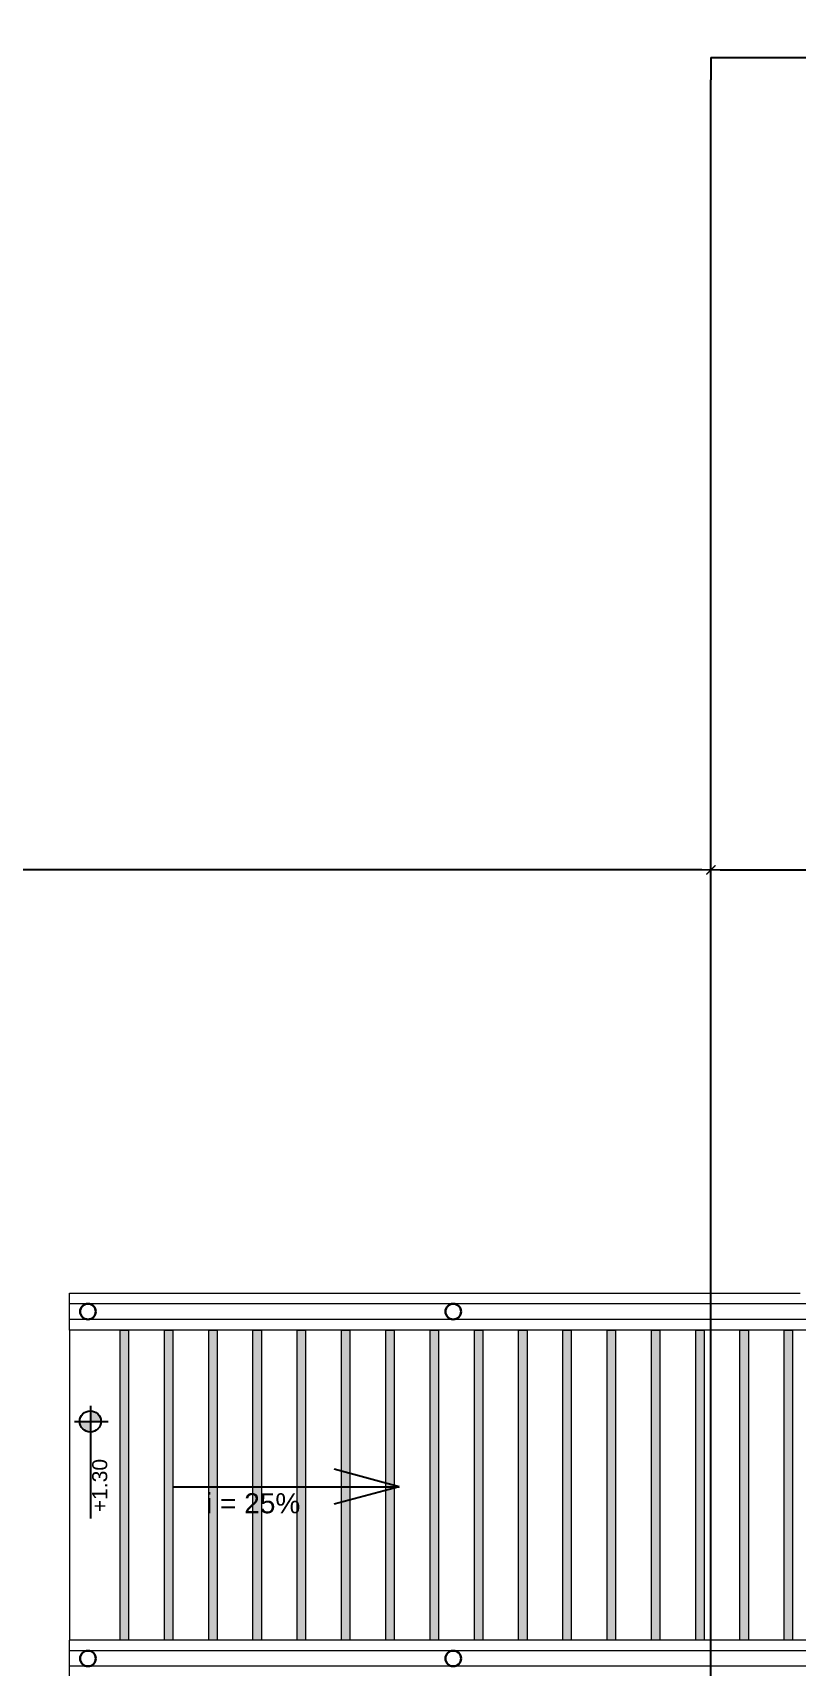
# Model space of a CAD drawing. Header units: millimetres. Extents: x 2767 to 2978, y 1319 to 1481.
# Drawn here: x 2880.62 to 2885.79, y 1426.01 to 1437.07 of the extents above; entities that cross this region are included whole.
import ezdxf

# ---------------------------------------------------------------- set-up
doc = ezdxf.new("R2010")
doc.units = ezdxf.units.MM
doc.header["$LTSCALE"] = 0.03
for name, color, linetype, lineweight in [('A-COTAS', 12, 'Continuous', 9), ('A-PAREDE', 5, 'Continuous', 30), ('A-VISTA01', 1, 'Continuous', 20), ('A-VISTA04', 4, 'Continuous', 5), ('A-VISTA06', 6, 'Continuous', 0), ('A_PISO', 251, 'Continuous', 9)]:
    doc.layers.add(name, color=color, linetype=linetype, lineweight=lineweight)
doc.layers.add('A-PISO', color=251, linetype='Continuous')
doc.layers.add('G_HACHURA', color=9, linetype='Continuous')
doc.layers.add('A-TEXTO1', color=7, linetype='Continuous', true_color=0x000000)
doc.styles.add('A2 Arquitetos', font='arial.ttf')
doc.styles.add('Century Gothic', font='arial.ttf')
doc.dimstyles.new('COTA_250', dxfattribs={"dimscale": 250, "dimtxt": 0.002, "dimasz": 0.00025, "dimexe": 0.00075, "dimexo": 0.00075, "dimgap": 0.0005, "dimtad": 1, "dimzin": 4, "dimdsep": 46, "dimtxsty": 'Century Gothic', "dimblk": 'PU-Tick', "dimcen": 0.001, "dimdle": 0.00075, "dimse1": 1, "dimse2": 1, "dimclrd": 256, "dimclre": 256, "dimclrt": 256, "dimadec": 0, "dimazin": 0, "dimtfac": 1, "dimtix": 1, "dimtmove": 0, "dimatfit": 3, "dimldrblk": 'DOT', "dimfxl": 1, "dimarcsym": 0})

# ---------------------------------------------------------------- blocks, each defined once
blk = doc.blocks.new('Curbov')
at = {"layer": 'A-COTAS', "true_color": 0xd4d4d4}
h = blk.add_hatch(color=254, dxfattribs=at)
h.dxf.hatch_style = 1
h.paths.add_polyline_path([(208187.6303317507, 9278626.71536904), (208187.5734308884, 9278626.71536904), (208187.5734308884, 9278628.815369038), (208187.6303317507, 9278628.815369038)])
h.paths.add_polyline_path([(208187.9303317507, 9278626.71536904), (208187.8734308883, 9278626.71536904), (208187.8734308883, 9278628.815369038), (208187.9303317507, 9278628.815369038)])
h.paths.add_polyline_path([(208188.2303317507, 9278626.71536904), (208188.1734308884, 9278626.71536904), (208188.1734308884, 9278628.815369038), (208188.2303317507, 9278628.815369038)])
h.paths.add_polyline_path([(208188.5303317507, 9278626.715369046), (208188.4734308883, 9278626.715369046), (208188.4734308883, 9278628.815369043), (208188.5303317507, 9278628.815369043)])
h.paths.add_polyline_path([(208188.8303317507, 9278626.71536904), (208188.7734308884, 9278626.71536904), (208188.7734308884, 9278628.815369038), (208188.8303317507, 9278628.815369038)])
h.paths.add_polyline_path([(208189.1303317507, 9278626.71536904), (208189.0734308884, 9278626.71536904), (208189.0734308884, 9278628.815369038), (208189.1303317507, 9278628.815369038)])
h.paths.add_polyline_path([(208189.4303317507, 9278626.715369042), (208189.3734308883, 9278626.715369042), (208189.3734308883, 9278628.81536904), (208189.4303317507, 9278628.81536904)])
h.paths.add_polyline_path([(208189.7303317507, 9278626.715369042), (208189.6734308884, 9278626.715369042), (208189.6734308884, 9278628.81536904), (208189.7303317507, 9278628.81536904)])
h.paths.add_polyline_path([(208190.0303317507, 9278626.715369042), (208189.9734308884, 9278626.715369042), (208189.9734308884, 9278628.81536904), (208190.0303317507, 9278628.81536904)])
h.paths.add_polyline_path([(208190.3303317507, 9278626.715369046), (208190.2734308884, 9278626.715369046), (208190.2734308884, 9278628.815369043), (208190.3303317507, 9278628.815369043)])
h.paths.add_polyline_path([(208190.6303317507, 9278626.715369042), (208190.5734308884, 9278626.715369042), (208190.5734308884, 9278628.81536904), (208190.6303317507, 9278628.81536904)])
h.paths.add_polyline_path([(208190.9303317507, 9278626.715369042), (208190.8734308883, 9278626.715369042), (208190.8734308883, 9278628.81536904), (208190.9303317507, 9278628.81536904)])
h.paths.add_polyline_path([(208191.2303317507, 9278626.715369044), (208191.1734308884, 9278626.715369044), (208191.1734308884, 9278628.815369042), (208191.2303317507, 9278628.815369042)])
h.paths.add_polyline_path([(208191.5303317507, 9278626.715369044), (208191.4734308884, 9278626.715369044), (208191.4734308884, 9278628.815369042), (208191.5303317507, 9278628.815369042)])
h.paths.add_polyline_path([(208191.8303317507, 9278626.715369044), (208191.7734308884, 9278626.715369044), (208191.7734308884, 9278628.815369042), (208191.8303317507, 9278628.815369042)])
h.paths.add_polyline_path([(208192.1303317507, 9278626.715369044), (208192.0734308884, 9278626.715369044), (208192.0734308884, 9278628.815369042), (208192.1303317507, 9278628.815369042)])
at = {"layer": 'A-TEXTO1'}
h = blk.add_hatch(color=256, dxfattribs=at)
h.dxf.hatch_style = 1
h.paths.add_polyline_path([(208187.2994899121, 9278628.196180873), (208187.3713518255, 9278628.196180873), (208187.3713518255, 9278628.124318914, -0.4142135075525849)])
h.paths.add_polyline_path([(208187.3713518255, 9278628.196180873), (208187.3713518255, 9278628.268042784, -0.4142136171936075), (208187.443213739, 9278628.196180873)])
at = {"layer": 'A-PAREDE'}
for centre in [(208187.3553317507, 9278628.940369045), (208189.8303317498, 9278628.940369045), (208187.3553317507, 9278626.590369051), (208189.8303317498, 9278626.590369051)]:
    blk.add_circle(centre, 0.053, dxfattribs=at)
at = {"layer": 'A-PISO', "linetype": 'Continuous', "lineweight": 25}
for p, q in [((208189.4638832684, 9278627.754011976), (208189.0232249486, 9278627.872086018)), ((208187.9356171663, 9278627.754011976), (208189.4638832684, 9278627.754011976)), ((208189.4638832684, 9278627.754011976), (208189.0232249486, 9278627.635937937))]:
    blk.add_line(p, q, dxfattribs=at)
at = {"layer": 'A-TEXTO1'}
for p, q in [((208187.3713517585, 9278628.302630458), (208187.3713517585, 9278627.539744496)), ((208187.2638840289, 9278628.196180873), (208187.4910689169, 9278628.196180873))]:
    blk.add_line(p, q, dxfattribs=at)
blk.add_circle((208187.3713517585, 9278628.196180873), 0.07186191701812356, dxfattribs=at)
at = {"layer": 'A-VISTA01'}
for p, q in [((208187.2303317487, 9278628.81536905), (208187.2303317487, 9278629.065369047)), ((208192.4303317489, 9278628.815369051), (208187.2303317487, 9278628.81536905)), ((208187.2303317496, 9278626.46536905), (208187.2303317497, 9278626.71536905)), ((208192.4303317489, 9278626.715369051), (208187.2303317504, 9278626.71536905))]:
    blk.add_line(p, q, dxfattribs=at)
blk.add_lwpolyline([(208187.2303317487, 9278629.065369047), (208192.1803317467, 9278629.065369051), (208192.1803317467, 9278629.065369051)], dxfattribs=at)
at = {"layer": 'A-VISTA04'}
for p, q in [((208192.3053317489, 9278628.993369045), (208187.2303317487, 9278628.993369045)), ((208192.3053317489, 9278628.887369046), (208187.2303317487, 9278628.887369046)), ((208192.3053317489, 9278626.64336905), (208187.2303317497, 9278626.64336905)), ((208192.3053317489, 9278626.537369052), (208187.2303317497, 9278626.537369052))]:
    blk.add_line(p, q, dxfattribs=at)
at = {"layer": 'A-VISTA06', "color": 251, "true_color": 0x666666}
for points in [[(208187.6303317507, 9278626.71536904), (208187.5734308884, 9278626.71536904), (208187.5734308884, 9278628.815369038), (208187.6303317507, 9278628.815369038)], [(208187.9303317507, 9278626.71536904), (208187.8734308883, 9278626.71536904), (208187.8734308883, 9278628.815369038), (208187.9303317507, 9278628.815369038)], [(208188.2303317507, 9278626.71536904), (208188.1734308884, 9278626.71536904), (208188.1734308884, 9278628.815369038), (208188.2303317507, 9278628.815369038)], [(208188.5303317507, 9278626.715369046), (208188.4734308883, 9278626.715369046), (208188.4734308883, 9278628.815369043), (208188.5303317507, 9278628.815369043)], [(208188.8303317507, 9278626.71536904), (208188.7734308884, 9278626.71536904), (208188.7734308884, 9278628.815369038), (208188.8303317507, 9278628.815369038)], [(208189.1303317507, 9278626.71536904), (208189.0734308884, 9278626.71536904), (208189.0734308884, 9278628.815369038), (208189.1303317507, 9278628.815369038)], [(208189.4303317507, 9278626.715369042), (208189.3734308883, 9278626.715369042), (208189.3734308883, 9278628.81536904), (208189.4303317507, 9278628.81536904)], [(208189.7303317507, 9278626.715369042), (208189.6734308884, 9278626.715369042), (208189.6734308884, 9278628.81536904), (208189.7303317507, 9278628.81536904)], [(208190.0303317507, 9278626.715369042), (208189.9734308884, 9278626.715369042), (208189.9734308884, 9278628.81536904), (208190.0303317507, 9278628.81536904)], [(208190.3303317507, 9278626.715369046), (208190.2734308884, 9278626.715369046), (208190.2734308884, 9278628.815369043), (208190.3303317507, 9278628.815369043)], [(208190.6303317507, 9278626.715369042), (208190.5734308884, 9278626.715369042), (208190.5734308884, 9278628.81536904), (208190.6303317507, 9278628.81536904)], [(208190.9303317507, 9278626.715369042), (208190.8734308883, 9278626.715369042), (208190.8734308883, 9278628.81536904), (208190.9303317507, 9278628.81536904)], [(208191.2303317507, 9278626.715369044), (208191.1734308884, 9278626.715369044), (208191.1734308884, 9278628.815369042), (208191.2303317507, 9278628.815369042)], [(208191.5303317507, 9278626.715369044), (208191.4734308884, 9278626.715369044), (208191.4734308884, 9278628.815369042), (208191.5303317507, 9278628.815369042)], [(208191.8303317507, 9278626.715369044), (208191.7734308884, 9278626.715369044), (208191.7734308884, 9278628.815369042), (208191.8303317507, 9278628.815369042)], [(208192.1303317507, 9278626.715369044), (208192.0734308884, 9278626.715369044), (208192.0734308884, 9278628.815369042), (208192.1303317507, 9278628.815369042)]]:
    blk.add_lwpolyline(points, close=True, dxfattribs=at)
at = {"layer": 'A_PISO'}
blk.add_line((208187.2303317487, 9278628.81536905), (208187.2303317505, 9278626.715369051), dxfattribs=at)
at = {"layer": 'A-TEXTO1', "ltscale": 0.0005, "style": 'A2 Arquitetos'}
blk.add_text('+1.30', height=0.102, rotation=90, dxfattribs=at).set_placement((208187.4855478016, 9278627.581825739))
blk.add_text('i = 25%%%', height=0.136, dxfattribs=at).set_placement((208188.1553212176, 9278627.574022435))
blk = doc.blocks.new('PU-Tick')
for p, q in [((1, 0), (-1, 0)), ((-9e-16, -1), (9e-16, 1))]:
    blk.add_line(p, q)
at = {"color": 0, "linetype": 'ByBlock', "const_width": 0.15}
blk.add_lwpolyline([(-0.5, -0.5), (0.5, 0.5)], dxfattribs=at)
blk = doc.blocks.new('*D307')
at = {"layer": 'A-COTAS', "lineweight": -2, "transparency": 16777216}
blk.add_line((-12.35792527999729, 29.4947397029523), (5.257113132742234, 29.4947397029523), dxfattribs=at)
at = {"layer": 'Defpoints', "color": 0, "transparency": 16777216}
for p in [(-12.42042527999729, 29.49482780793051), (5.319613132742234, 29.49473972157875), (5.319613132742234, 29.4947397029523)]:
    blk.add_point(p, dxfattribs=at)
at = {"layer": 'A-COTAS', "lineweight": -2, "transparency": 16777216, "xscale": 0.0625, "yscale": 0.0625, "zscale": 0.0625, "rotation": 180}
blk.add_blockref('PU-Tick', (-12.42042527999729, 29.4947397029523), dxfattribs=at)
at = {"layer": 'A-COTAS', "lineweight": -2, "transparency": 16777216, "xscale": 0.0625, "yscale": 0.0625, "zscale": 0.0625}
blk.add_blockref('PU-Tick', (5.319613132742234, 29.4947397029523), dxfattribs=at)
at = {"layer": 'A-COTAS', "transparency": 16777216, "insert": (-3.550406073627528, 29.92021719272038), "char_height": 0.5, "attachment_point": 5, "style": 'Century Gothic'}
blk.add_mtext('17,75', dxfattribs=at)
blk = doc.blocks.new('_Dot')
at = {"layer": 'G_HACHURA', "color": 0, "lineweight": -2}
blk.add_line((-0.5, 0), (-1, 0), dxfattribs=at)
at = {"layer": 'G_HACHURA', "color": 0, "const_width": 0.5}
blk.add_lwpolyline([(-0.25, 0, 1), (0.25, 0, 1)], format="xyb", close=True, dxfattribs=at)
blk = doc.blocks.new('*D274')
at = {"layer": 'A-COTAS', "lineweight": -2, "transparency": 16777216}
blk.add_line((-12.48292527999729, 29.4947397029523), (-62.43749999720603, 29.4947397029523), dxfattribs=at)
at = {"layer": 'Defpoints', "color": 0, "transparency": 16777216}
for p in [(-62.49999999720603, 29.56146061332265), (-62.49999999720603, 29.4947397029523), (-12.42042527999729, 29.49482780793051)]:
    blk.add_point(p, dxfattribs=at)
at = {"layer": 'A-COTAS', "lineweight": -2, "transparency": 16777216, "xscale": 0.0625, "yscale": 0.0625, "zscale": 0.0625, "rotation": 180}
blk.add_blockref('PU-Tick', (-62.49999999720603, 29.4947397029523), dxfattribs=at)
at = {"layer": 'A-COTAS', "lineweight": -2, "transparency": 16777216, "xscale": 0.0625, "yscale": 0.0625, "zscale": 0.0625}
blk.add_blockref('PU-Tick', (-12.42042527999729, 29.4947397029523), dxfattribs=at)
at = {"layer": 'A-COTAS', "transparency": 16777216, "insert": (-37.46021263860166, 29.87502619681315), "char_height": 0.5, "attachment_point": 5, "style": 'Century Gothic'}
blk.add_mtext('50.08', dxfattribs=at)
blk = doc.blocks.new('arq geral tgov')
blk.add_line((-12.42038686212618, 34.99827785701791), (-12.42044730123598, 34.8482778696839))
at = {"extrusion": (0.0053337421229942, 0.002979022415269329, 0.9999813381360749)}
for points, elevation in [([(62.4992493802464, 48.71004252056301), (5.464778416089308, 73.28938611651895), (-5.991617040983233, 76.80590841631783), (-14.94205968122365, 79.08811395216757), (-26.48982375324075, 78.9969198217356), (-35.0523213564284, 75.60993553871076), (-47.96456646507648, 68.41743737082744), (-67.81231197881469, 53.82307323653511), (-81.74992886635961, 44.69006932901301), (-90.94972048899191, 38.97589552088073), (-102.1209043075196, 31.24119800941324), (-109.1689024249039, 25.53258846588576), (-116.0016091655739, 19.60993056800259), (-121.5338417543558, 16.16827046098824), (-130.2138742640265, 11.74169126899539)], 0.4525197792847039), ([(62.49911096226055, 39.99882941909976), (2.69974229023084, 65.76972208390193), (-8.154923188954843, 69.10154432741928), (-15.91482336014871, 71.08018246188652), (-24.93464234878149, 71.00895182847641), (-31.61967026168847, 68.36462005497921), (-43.63132830669709, 61.67377522086938), (-63.24703149553777, 47.25003551249864), (-77.44643779834617, 37.94548694480719), (-86.55949422582572, 32.28518609388085), (-97.31950613626192, 24.8351755400312), (-104.0298857406816, 19.40002410944425), (-111.2391747613541, 13.15094096026451), (-117.5965858668289, 9.195928614981854), (-126.5794202790986, 4.614928733912872)], 0.452519779284707)]:
    blk.add_lwpolyline(points, dxfattribs=dict(at, elevation=elevation))
for points in [[(-12.42038686212618, 34.99827785701791), (5.346095630939544, 34.99827785701791), (5.346095630939544, 26.62815035793938)], [(-3.170386865036562, 14.42815035865942), (-3.170386866899207, 20.15815035538117), (-12.42038686876185, 20.15815035538117), (-12.42044730414636, 34.84827778213958)]]:
    blk.add_lwpolyline(points)
at = {"color": 6}
blk.add_blockref('Curbov', (-208203.9970103018, -9278602.437218685), dxfattribs=at)
at = {"layer": 'A-COTAS'}
dim = blk.add_linear_dim(base=(5.319613132742234, 29.4947397029523), p1=(-12.42042527999729, 29.49482780793051), p2=(5.319613132742234, 29.49473972157875), text='17,75', dimstyle='COTA_250', dxfattribs=at)
dim.commit()
dim.dimension.update_dxf_attribs({"geometry": '*D307', "text_midpoint": (-3.550406073627528, 29.92021719272038)})
dim = blk.add_linear_dim(base=(-62.49999999720603, 29.4947397029523), p1=(-12.42042527999729, 29.49482780793051), p2=(-62.49999999720603, 29.56146061332265), dimstyle='COTA_250', dxfattribs=at)
dim.commit()
dim.dimension.update_dxf_attribs({"geometry": '*D274', "text_midpoint": (-37.46021263860166, 29.87502619681315)})

msp = doc.modelspace()

# ---------------------------------------------------------------- block references
msp.add_blockref('arq geral tgov', (2897.631577867178, 1401.905756628998))

doc.saveas('drawing.dxf')
